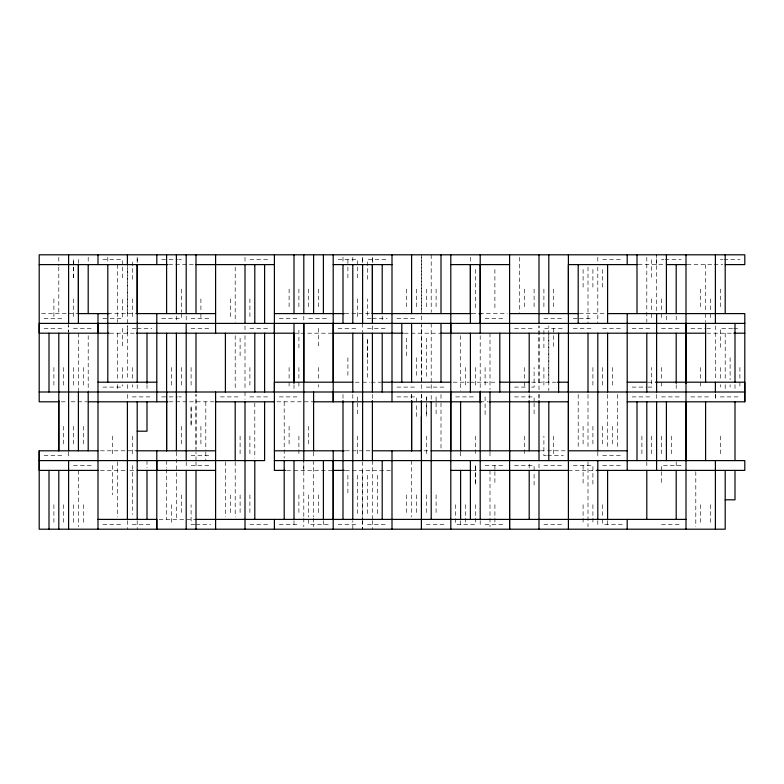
<?xml version="1.0" encoding="UTF-8"?>
<svg xmlns="http://www.w3.org/2000/svg" width="784" height="784" viewBox="0 0 784 784"><rect width="100%" height="100%" fill="white"/><g stroke="black" fill="none" stroke-linecap="round" stroke-linejoin="round"><path stroke-width="0.59" stroke-dasharray="3.92 2.94" d="M68.6 323.4L68.6 331.975L68.6 325.85M78.4 263.375L78.4 257.25M127.4 333.2L127.4 325.85L127.4 379.75M127.4 313.6L127.4 267.05M132.3 279.3L132.3 267.05M132.3 265.825L132.3 259.7M196 460.6L196 452.025M196 450.8L196 394.45L196 448.35M298.9 347.9L298.9 328.3M303.8 470.4L303.8 460.6L303.8 516.95M352.8 529.2L352.8 520.625M357.7 475.3L357.7 514.5M362.6 470.4L362.6 519.4L362.6 461.825M367.5 357.7L367.5 338.1L367.5 377.3M367.5 279.3L367.5 267.05M367.5 265.825L367.5 259.7L387.1 259.7M416.5 416.5L416.5 403.025M416.5 401.8L416.5 396.9L396.9 396.9M421.4 380.975L421.4 325.85M421.4 257.25L421.4 312.375L421.4 254.8M431.2 399.35L431.2 394.45M475.3 269.5L475.3 308.7M529.2 467.95L529.2 461.825M534.1 485.1L534.1 471.625M534.1 470.4L534.1 465.5L514.5 465.5M539 467.95L539 461.825M539 382.2L539 335.65M539 334.425L539 325.85L539 390.775M543.9 347.9L543.9 335.65M543.9 334.425L543.9 328.3L563.5 328.3M548.8 382.2L548.8 335.65M548.8 334.425L548.8 325.85M656.6 264.6L656.6 254.8L656.6 313.6M102.9 259.7L122.5 259.7L122.5 265.825M161.7 259.7L167.825 259.7M169.05 259.7L177.625 259.7M178.85 259.7L181.3 259.7M249.9 259.7L269.5 259.7M338.1 259.7L357.7 259.7L357.7 265.825M602.7 259.7L622.3 259.7M661.5 259.7L663.95 259.7M665.175 259.7L681.1 259.7M720.3 259.7L722.75 259.7M723.975 259.7L739.9 259.7M168.795 264.6L195.196 264.6M638.225 264.6L663.95 264.6M687.176 264.6L713.048 264.6M714.175 264.6L722.75 264.6M41.65 313.6L78.4 313.6M107.8 313.6L137.2 313.6M344.96 313.6L372.4 313.6M471.968 313.6L478.397 313.6M479.602 313.6L507.248 313.6M579.425 313.6L605.15 313.6M44.1 318.5L63.7 318.5M102.9 318.5L109.025 318.5M110.25 318.5L122.5 318.5L122.5 298.9M161.7 318.5L181.3 318.5L181.3 313.6M191.1 318.5L210.7 318.5M279.3 318.5L298.9 318.5M308.7 318.5L328.3 318.5M371.175 318.5L367.5 318.5L367.5 298.9M372.4 318.5L387.1 318.5M396.9 318.5L416.5 318.5M485.1 318.5L504.7 318.5M543.9 318.5L563.5 318.5M573.3 318.5L578.2 318.5M579.425 318.5L592.9 318.5M44.1 328.3L63.7 328.3M73.5 328.3L93.1 328.3M132.3 328.3L135.975 328.3M137.2 328.3L151.9 328.3M191.1 328.3L210.7 328.3M249.9 328.3L269.5 328.3M338.1 328.3L357.7 328.3M367.5 328.3L387.1 328.3M514.5 328.3L534.1 328.3M573.3 328.3L592.9 328.3M602.7 328.3L622.3 328.3M632.1 328.3L651.7 328.3M661.5 328.3L681.1 328.3M690.9 328.3L705.6 328.3M706.825 328.3L710.5 328.3M732.55 328.3L720.3 328.3L720.3 347.9M733.775 328.3L739.9 328.3M109.76 333.2L135.632 333.2M294 333.2L333.2 333.2M404.25 333.2L439.775 333.2M706.825 333.2L732.55 333.2M355.25 382.2L360.15 382.2M362.6 382.2L369.95 382.2M371.175 382.2L380.975 382.2M453.25 382.2L469.175 382.2M470.4 382.2L497.35 382.2M531.65 382.2L556.64 382.2M648.025 382.2L654.15 382.2M102.9 387.1L122.5 387.1L122.5 384.65M396.9 387.1L416.5 387.1M426.3 387.1L445.9 387.1M514.5 387.1L526.75 387.1M531.65 387.1L534.1 387.1L534.1 367.5M632.1 387.1L646.8 387.1M648.025 387.1L651.7 387.1L651.7 367.5M132.3 396.9L151.9 396.9M161.7 396.9L167.825 396.9M169.05 396.9L177.625 396.9M178.85 396.9L181.3 396.9M220.5 396.9L240.1 396.9M249.9 396.9L269.5 396.9M279.3 396.9L298.9 396.9M455.7 396.9L475.3 396.9M514.5 396.9L534.1 396.9L534.1 401.8M632.1 396.9L651.7 396.9M661.5 396.9L681.1 396.9M690.9 396.9L710.5 396.9M720.3 396.9L739.9 396.9M61.25 401.8L67.375 401.8M71.05 401.8L86.975 401.8M169.05 401.8L214.375 401.8M276.85 401.8L313.6 401.8M480.2 401.8L488.001 401.8M100.45 450.8L135.975 450.8M345.45 450.8L372.4 450.8M423.85 450.8L431.2 450.8M540.225 450.8L546.35 450.8M547.575 450.8L565.95 450.8M44.1 455.7L63.7 455.7M191.1 455.7L210.7 455.7M546.35 455.7L543.9 455.7L543.9 436.1M547.575 455.7L563.5 455.7M602.7 455.7L622.3 455.7M73.5 465.5L93.1 465.5M191.1 465.5L210.7 465.5M485.1 465.5L504.7 465.5M543.9 465.5L563.5 465.5M573.3 465.5L592.9 465.5L592.9 485.1M602.7 465.5L622.3 465.5M681.1 465.5L661.5 465.5L661.5 470.4M100.45 470.4L126.175 470.4M129.85 470.4L135.975 470.4M286.65 470.4L292.775 470.4M294 470.4L332.024 470.4M345.45 470.4L392 470.4M472.399 470.4L479.602 470.4M568.4 470.4L597.8 470.4M159.152 519.4L196 519.4M102.9 524.3L122.5 524.3M132.3 524.3L151.9 524.3M194.775 524.3L191.1 524.3L191.1 504.7M196 524.3L210.7 524.3M249.9 524.3L269.5 524.3M279.3 524.3L298.9 524.3M328.3 524.3L308.7 524.3L308.7 518.175M338.1 524.3L357.7 524.3M367.5 524.3L387.1 524.3M426.3 524.3L445.9 524.3M485.1 524.3L504.7 524.3M543.9 524.3L563.5 524.3M622.3 524.3L602.7 524.3L602.7 518.175M661.5 524.3L681.1 524.3M739.9 367.5L739.9 380.975M739.9 382.2L739.9 387.1M735 384.65L735 390.775M730.1 357.7L730.1 379.75M730.1 384.65L730.1 387.1M725.2 333.2L725.2 379.75M725.2 384.65L725.2 390.775M720.3 289.1L720.3 308.7M720.3 367.5L720.3 379.75M720.3 384.65L720.3 387.1M720.3 436.1L720.3 455.7M715.4 325.85L715.4 379.75M710.5 298.9L710.5 312.375M710.5 313.6L710.5 318.5M710.5 504.7L710.5 524.3M705.6 264.6L705.6 312.375M705.6 313.6L705.6 322.175M700.7 289.1L700.7 308.7M700.7 367.5L700.7 380.975M700.7 382.2L700.7 387.1M700.7 504.7L700.7 524.3M695.8 471.625L695.8 526.75M676.2 316.05L676.2 322.175M676.2 384.65L676.2 390.775M676.2 461.825L676.2 467.95M671.3 436.1L671.3 455.7M666.4 316.05L666.4 322.175M661.5 298.9L661.5 312.375M661.5 313.6L661.5 318.5M661.5 367.5L661.5 380.975M661.5 382.2L661.5 387.1M661.5 436.1L661.5 455.7M661.5 471.625L661.5 485.1M656.6 394.45L656.6 399.35M651.7 259.7L651.7 279.3M651.7 298.9L651.7 312.375M651.7 313.6L651.7 318.5M651.7 436.1L651.7 455.7M646.8 257.25L646.8 322.175M646.8 461.825L646.8 467.95M641.9 436.1L641.9 455.7M617.4 394.45L617.4 448.35M612.5 367.5L612.5 387.1M612.5 426.3L612.5 445.9M607.6 394.45L607.6 448.35M607.6 520.625L607.6 526.75M602.7 269.5L602.7 289.1M602.7 367.5L602.7 387.1M602.7 426.3L602.7 445.9M602.7 504.7L602.7 516.95M597.8 257.25L597.8 263.375M597.8 267.05L597.8 323.4M597.8 452.025L597.8 458.15M597.8 520.625L597.8 526.75M592.9 269.5L592.9 289.1M592.9 367.5L592.9 387.1M592.9 426.3L592.9 445.9M592.9 504.7L592.9 516.95M592.9 518.175L592.9 524.3M588 267.05L588 323.4M588 394.45L588 448.35M588 461.825L588 526.75M583.1 269.5L583.1 289.1M583.1 426.3L583.1 445.9M583.1 465.5L583.1 485.1M583.1 504.7L583.1 516.95M583.1 518.175L583.1 524.3M578.2 394.45L578.2 448.35M553.7 289.1L553.7 308.7M553.7 328.3L553.7 334.425M553.7 335.65L553.7 347.9M553.7 436.1L553.7 455.7M548.8 333.2L548.8 390.775M543.9 289.1L543.9 308.7M543.9 367.5L543.9 387.1M534.1 289.1L534.1 308.7M534.1 403.025L534.1 416.5M529.2 394.45L529.2 399.35M524.3 289.1L524.3 308.7M524.3 367.5L524.3 380.975M524.3 382.2L524.3 387.1M524.3 436.1L524.3 448.35M524.3 449.575L524.3 455.7M519.4 257.25L519.4 312.375M494.9 269.5L494.9 308.7M494.9 465.5L494.9 470.4M494.9 471.625L494.9 485.1M494.9 504.7L494.9 516.95M494.9 518.175L494.9 524.3M490 333.2L490 389.55M490 452.025L490 458.15M490 470.4L490 516.95M490 518.175L490 526.75M485.1 367.5L485.1 387.1M485.1 396.9L485.1 416.5M480.2 335.65L480.2 390.775M480.2 520.625L480.2 526.75M475.3 367.5L475.3 387.1M475.3 436.1L475.3 448.35M475.3 449.575L475.3 455.7M475.3 504.7L475.3 516.95M475.3 518.175L475.3 524.3L455.7 524.3L455.7 518.175M470.4 257.25L470.4 263.375M465.5 367.5L465.5 387.1M465.5 504.7L465.5 516.95M465.5 518.175L465.5 524.3M460.6 335.65L460.6 390.775M460.6 452.025L460.6 458.15M460.6 520.625L460.6 526.75M455.7 504.7L455.7 516.95M441 394.45L441 401.8M441 403.025L441 448.35M436.1 289.1L436.1 308.7M436.1 396.9L436.1 401.8M436.1 403.025L436.1 416.5M436.1 494.9L436.1 514.5M431.2 254.8L431.2 312.375M431.2 323.4L431.2 383.425M431.2 384.65L431.2 392M426.3 289.1L426.3 308.7M426.3 338.1L426.3 377.3M426.3 436.1L426.3 455.7M426.3 494.9L426.3 514.5M421.4 316.05L421.4 322.175M421.4 323.4L421.4 383.425M421.4 384.65L421.4 392M416.5 289.1L416.5 308.7M416.5 357.7L416.5 377.3M416.5 494.9L416.5 514.5M411.6 460.6L411.6 516.95M406.7 289.1L406.7 308.7M406.7 338.1L406.7 357.7M406.7 494.9L406.7 514.5M382.2 316.05L382.2 322.175M377.3 475.3L377.3 514.5M372.4 325.85L372.4 331.975M372.4 394.45L372.4 399.35M372.4 460.6L372.4 519.4M372.4 520.625L372.4 529.2M367.5 475.3L367.5 514.5M362.6 323.4L362.6 331.975M357.7 267.05L357.7 279.3M357.7 298.9L357.7 318.5M357.7 396.9L357.7 401.8M357.7 403.025L357.7 416.5M357.7 436.1L357.7 455.7M352.8 257.25L352.8 263.375M352.8 394.45L352.8 399.35M347.9 259.7L347.9 265.825M347.9 267.05L347.9 279.3M347.9 357.7L347.9 377.3M347.9 475.3L347.9 494.9M343 257.25L343 263.375M343 394.45L343 399.35M323.4 520.625L323.4 526.75M318.5 289.1L318.5 308.7M318.5 328.3L318.5 347.9M318.5 367.5L318.5 379.75M318.5 384.65L318.5 387.1M318.5 494.9L318.5 514.5M313.6 452.025L313.6 458.15M313.6 460.6L313.6 516.95M313.6 518.175L313.6 526.75M308.7 289.1L308.7 308.7M308.7 426.3L308.7 445.9M308.7 494.9L308.7 516.95M303.8 316.05L303.8 322.175M303.8 518.175L303.8 526.75M298.9 289.1L298.9 308.7M298.9 367.5L298.9 380.975M298.9 382.2L298.9 387.1M298.9 436.1L298.9 448.35M298.9 449.575L298.9 455.7M298.9 494.9L298.9 514.5M294 384.65L294 390.775M294 520.625L294 526.75M289.1 289.1L289.1 308.7M289.1 367.5L289.1 380.975M289.1 382.2L289.1 387.1M289.1 426.3L289.1 445.9M284.2 401.8L284.2 448.35M284.2 449.575L284.2 458.15M254.8 403.025L254.8 458.15M249.9 298.9L249.9 318.5M249.9 367.5L249.9 387.1M249.9 436.1L249.9 455.7M249.9 494.9L249.9 514.5M245 257.25L245 263.375M245 325.85L245 331.975M245 335.65L245 389.55M245 392L245 399.35M240.1 338.1L240.1 357.7M240.1 436.1L240.1 455.7M240.1 494.9L240.1 514.5M235.2 267.05L235.2 322.175M235.2 335.65L235.2 389.55M235.2 461.825L235.2 516.95M230.3 298.9L230.3 318.5M230.3 494.9L230.3 514.5M225.4 461.825L225.4 516.95M205.8 401.8L205.8 450.8M205.8 452.025L205.8 460.6M200.9 298.9L200.9 312.375M200.9 313.6L200.9 318.5M200.9 426.3L200.9 445.9M196 461.825L196 467.95M191.1 367.5L191.1 387.1M186.2 316.05L186.2 322.175M186.2 461.825L186.2 467.95M181.3 289.1L181.3 312.375M181.3 367.5L181.3 387.1M181.3 426.3L181.3 445.9M181.3 494.9L181.3 514.5M176.4 316.05L176.4 322.175M176.4 452.025L176.4 519.4M171.5 367.5L171.5 387.1M171.5 504.7L171.5 524.3M166.6 460.6L166.6 467.95M166.6 469.175L166.6 519.4M147 384.65L147 390.775M147 460.6L147 467.95M137.2 384.65L137.2 390.775M137.2 520.625L137.2 529.2M132.3 298.9L132.3 318.5M132.3 367.5L132.3 379.75M132.3 384.65L132.3 387.1M132.3 436.1L132.3 455.7M132.3 465.5L132.3 514.5M127.4 264.6L127.4 323.4M127.4 384.65L127.4 390.775M127.4 394.45L127.4 399.35M127.4 520.625L127.4 529.2M122.5 267.05L122.5 279.3M122.5 328.3L122.5 347.9M122.5 367.5L122.5 379.75M117.6 264.6L117.6 322.175M117.6 333.2L117.6 379.75M117.6 384.65L117.6 390.775M117.6 461.825L117.6 516.95M112.7 436.1L112.7 455.7M112.7 465.5L112.7 494.9M107.8 257.25L107.8 263.375M88.2 257.25L88.2 263.375M88.2 335.65L88.2 390.775M83.3 367.5L83.3 387.1M83.3 426.3L83.3 445.9M83.3 504.7L83.3 524.3M78.4 333.2L78.4 390.775M78.4 470.4L78.4 526.75M73.5 298.9L73.5 318.5M73.5 367.5L73.5 387.1M73.5 426.3L73.5 445.9M73.5 504.7L73.5 524.3M68.6 452.025L68.6 458.15M63.7 367.5L63.7 387.1M63.7 426.3L63.7 445.9M63.7 504.7L63.7 524.3M58.8 257.25L58.8 265.825M58.8 267.05L58.8 313.6M53.9 298.9L53.9 318.5M53.9 367.5L53.9 387.1M53.9 504.7L53.9 524.3M73.5 267.05L73.5 279.3L73.5 267.05M73.5 259.7L73.5 265.825L73.5 259.7M137.2 257.25L137.2 263.375L137.2 257.25M191.1 406.7L191.1 426.3L191.1 406.7M362.6 520.625L362.6 529.2L362.6 520.625M362.6 257.25L362.6 263.375L362.6 257.25M372.4 257.25L372.4 263.375L372.4 257.25M411.6 394.45L411.6 399.35L411.6 394.45M421.4 394.45L421.4 399.35L421.4 394.45M426.3 403.025L426.3 416.5L426.3 403.025M426.3 396.9L426.3 401.8L426.3 396.9M475.3 465.5L475.3 485.1L475.3 465.5M539 394.45L539 399.35L539 394.45M715.4 394.45L715.4 399.35L715.4 394.45"/><path stroke-width="1.18" d="M98 450.8L39.2 450.8L39.2 470.4L98 470.4M58.8 400.575L58.8 450.8L58.8 333.2M98 333.2L98 323.4M137.2 313.6L137.2 264.6L137.2 382.2M156.8 470.4L156.8 460.6M166.6 392L166.6 450.8L166.6 333.2M274.4 392L274.4 382.2L352.8 382.2M274.4 333.2L274.4 323.4M294 382.2L294 323.4M303.8 382.2L303.8 323.4L303.8 460.6M333.2 519.4L333.2 460.6M333.2 392L333.2 401.8L333.2 254.8M333.2 382.2L333.2 323.4M362.6 333.2L362.6 460.6M372.4 392L372.4 333.2M372.4 313.6L372.4 264.6L372.4 323.4M421.4 416.5L421.4 450.8L372.4 450.8M450.8 450.8L450.8 392M450.8 333.2L450.8 323.4M470.4 323.4L470.4 264.6L470.4 313.6M480.2 401.8L480.2 392L480.2 519.4M480.2 323.4L480.2 264.6M509.6 470.4L509.6 529.2L509.6 254.8M509.6 460.6L509.6 450.8M529.2 519.4L529.2 470.4M539 470.4L539 529.2M568.4 460.6L568.4 401.8L489.196 401.8M568.4 392L568.4 382.2L557.375 382.2M568.4 313.6L568.4 264.6L637 264.6M686 460.6L686 401.8M686 383.425L686 323.4M627.2 401.8L744.8 401.8L744.8 382.2L655.375 382.2M39.2 264.6L167.825 264.6M196 264.6L274.4 264.6M333.2 264.6L392 264.6M450.8 264.6L509.6 264.6M666.4 264.6L686 264.6M725.2 264.6L744.8 264.6L744.8 254.8L39.2 254.8L39.2 401.8L58.8 401.8M109.025 313.6L78.4 313.6L78.4 264.6L78.4 323.4M136.808 313.6L215.6 313.6M274.4 313.6L344.225 313.6M372.008 313.6L471.204 313.6M478.975 313.6L481.425 313.6M509.6 313.6L578.2 313.6M607.6 313.6L744.8 313.6L744.8 401.8M744.8 323.4L39.2 323.4L39.2 333.2L109.025 333.2M136.396 333.2L294 333.2L294 383.425M333.2 333.2L403.025 333.2M441 333.2L705.6 333.2M733.775 333.2L744.8 333.2M98 382.2L156.8 382.2M382.2 382.2L450.8 382.2M499.8 382.2L529.2 382.2M627.2 382.2L646.8 382.2M39.2 392L744.8 392M88.2 401.8L167.825 401.8M215.6 401.8L274.4 401.8M313.6 401.8L481.425 401.8M137.2 431.2L147 431.2L147 401.8M136.808 450.8L215.6 450.8M274.4 450.8L344.225 450.8M431.2 450.8L539 450.8M568.4 450.8L627.2 450.8M39.2 460.6L264.6 460.6L264.6 401.8M274.4 460.6L744.8 460.6L744.8 470.4L596.575 470.4M137.2 470.4L215.6 470.4M285.425 470.4L274.4 470.4L274.4 254.8M333.2 470.4L344.225 470.4M450.8 470.4L471.204 470.4M480.2 470.4L568.4 470.4M725.2 499.8L735 499.8L735 470.4M98 519.4L156.8 519.4L156.8 529.2L156.8 450.8M196 519.4L686 519.4M735 323.4L735 382.2M735 401.8L735 460.6M725.2 254.8L725.2 313.6M725.2 470.4L725.2 529.2L39.2 529.2L39.2 450.8M715.4 254.8L715.4 323.4M715.4 382.2L715.4 392M715.4 460.6L715.4 529.2M705.6 323.4L705.6 382.2M705.6 401.8L705.6 460.6M686 254.8L686 529.2M676.2 264.6L676.2 313.6M676.2 333.2L676.2 383.425M676.2 470.4L676.2 519.4M666.4 254.8L666.4 313.6M666.4 401.8L666.4 460.6M656.6 313.6L656.6 392M656.6 401.8L656.6 470.4M646.8 333.2L646.8 392M646.8 401.8L646.8 460.6M646.8 470.4L646.8 519.4M637 254.8L637 313.6M637 401.8L637 460.6M627.2 254.8L627.2 264.6M627.2 313.6L627.2 470.4M627.2 519.4L627.2 529.2M607.6 264.6L607.6 323.4M607.6 333.2L607.6 392M607.6 470.4L607.6 519.4M597.8 333.2L597.8 450.8M597.8 460.6L597.8 519.4M588 333.2L588 392M578.2 264.6L578.2 323.4M568.4 254.8L568.4 529.2M558.6 333.2L558.6 392M548.8 254.8L548.8 313.6M548.8 401.8L548.8 460.6M539 254.8L539 323.4M539 400.575L539 460.6M529.2 333.2L529.2 392M529.2 400.575L529.2 450.8M499.8 333.2L499.8 392M490 392L490 450.8M480.2 254.8L480.2 333.2M470.4 333.2L470.4 392M470.4 460.6L470.4 519.4M460.6 401.8L460.6 450.8M460.6 470.4L460.6 519.4M450.8 254.8L450.8 529.2M441 254.8L441 313.6M441 323.4L441 382.2M431.2 401.8L431.2 519.4M421.4 400.575L421.4 529.2M411.6 254.8L411.6 313.6M411.6 323.4L411.6 382.2M401.8 323.4L401.8 382.2M392 254.8L392 401.8M392 450.8L392 529.2M382.2 264.6L382.2 313.6M382.2 333.2L382.2 392M382.2 460.6L382.2 519.4M372.4 400.575L372.4 460.6M362.6 264.6L362.6 323.4M352.8 264.6L352.8 323.4M352.8 333.2L352.8 392M352.8 401.8L352.8 519.4M343 264.6L343 323.4M343 400.575L343 519.4M333.2 450.8L333.2 529.2M323.4 254.8L323.4 313.6M323.4 460.6L323.4 519.4M313.6 254.8L313.6 313.6M313.6 392L313.6 450.8M303.8 254.8L303.8 313.6M294 254.8L294 313.6M294 460.6L294 519.4M284.2 460.6L284.2 519.4M274.4 519.4L274.4 529.2M264.6 264.6L264.6 323.4M264.6 333.2L264.6 392M254.8 264.6L254.8 323.4M254.8 333.2L254.8 392M254.8 460.6L254.8 519.4M245 264.6L245 323.4M245 401.8L245 529.2M235.2 401.8L235.2 460.6M225.4 333.2L225.4 392M215.6 254.8L215.6 333.2M215.6 392L215.6 529.2M196 254.8L196 313.6M196 333.2L196 392M196 470.4L196 529.2M186.2 254.8L186.2 313.6M186.2 323.4L186.2 460.6M186.2 470.4L186.2 529.2M176.4 254.8L176.4 313.6M176.4 333.2L176.4 450.8M166.6 254.8L166.6 313.6M156.8 254.8L156.8 264.6M156.8 313.6L156.8 401.8M147 333.2L147 383.425M147 470.4L147 519.4M137.2 401.8L137.2 519.4M127.4 254.8L127.4 264.6M127.4 401.8L127.4 519.4M107.8 264.6L107.8 382.2M98 254.8L98 264.6M98 313.6L98 529.2M88.2 264.6L88.2 313.6M88.2 392L88.2 450.8M78.4 392L78.4 450.8M68.6 254.8L68.6 323.4M68.6 333.2L68.6 450.8M68.6 460.6L68.6 529.2M58.8 470.4L58.8 529.2M49 333.2L49 392M49 470.4L49 529.2M411.6 400.575L411.6 450.8L411.6 400.575"/></g></svg>
